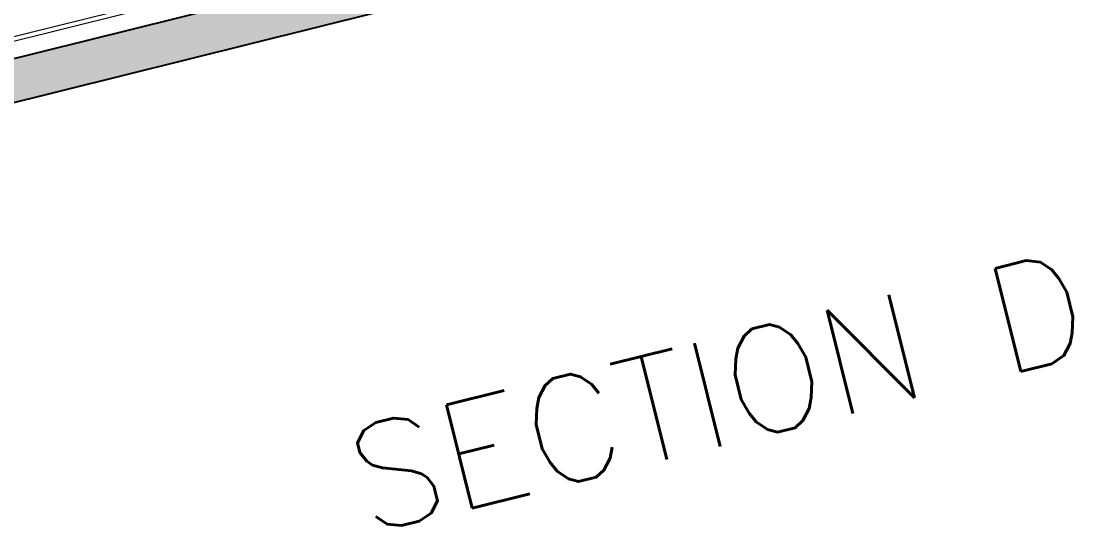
# Model space of a CAD drawing. Header units: inches. Extents: x -207898 to 3408902, y 497526 to 4632928.
# Drawn here: x 297027 to 302044, y 509415 to 511786 of the extents above; entities that cross this region are included whole.
import ezdxf

# ---------------------------------------------------------------- set-up
doc = ezdxf.new("R2010")
doc.units = ezdxf.units.IN
doc.header["$MEASUREMENT"] = 0
doc.layers.add('A-FLOR-TIL1', color=6, linetype='Continuous', lineweight=18)
for name, color, linetype in [('A-Plaster', 1, 'Continuous'), ('A-TEXT', 7, 'Continuous'), ('Layer3', 7, 'Continuous'), ('Layer7', 8, 'Continuous')]:
    doc.layers.add(name, color=color, linetype=linetype)
doc.styles.add('romans', font='romans.shx')

# ---------------------------------------------------------------- blocks, each defined once
blk = doc.blocks.new('seca')
at = {"layer": 'Layer7', "ltscale": 300}
h = blk.add_hatch(dxfattribs=at)
h.set_pattern_fill('AR-CONC', color=256, scale=10, angle=-13.9714, style=0)
h.set_pattern_definition([(116.028577, (-385371.086, -318706.174), (-71.119169, 11.2278116), [7.5, -82.5]), (171.028577, (-385371.086, -318706.174), (31.625426, 69.643965), [6, -66]), (65.577177, (-385377.01, -318705.24), (-39.493806, 80.871745), [6.374019, -70.114211]), (119.844377, (-385366.26, -318686.77), (-107.563064, 9.705012), [11.25, -123.75]), (69.392977, (-385375.22, -318685.96), (-67.18229, 117.096285), [9.561029, -105.1713]), (174.844377, (-385366.26, -318686.77), (-67.182198, 117.096337), [9, -99]), (145.028577, (-385377.17, -318689.203), (-67.645578, -24.659192), [7.5, -82.5]), (200.028577, (-385377.17, -318689.2), (-6.103844, 76.244295), [6, -66]), (94.577177, (-385382.806, -318691.26), (-73.749461, 51.585045), [6.374019, -70.114211]), (128.528577, (-385371.086, -318706.174), (6.8573079, 32.5981461), [0, -65.2, 0, -67, 0, -66.25]), (158.528577, (-385371.086, -318706.174), (-16.0061014, 44.6258503), [0, -38.2, 0, -63.7, 0, -25.25]), (198.528577, (-385349.446, -318711.558), (-52.3475577, 10.6997366), [0, -25, 0, -78, 0, -103.5]), (208.528577, (-385339.74, -318713.973), (-54.1764206, 23.794676), [0, -32.5, 0, -51.8, 0, -73.5])])
h.paths.add_polyline_path([(100, 4650), (100, 4450), (-13135, 4450), (-13135, 4650)])
h.paths.add_polyline_path([(-13232.1, 0), (-13232.1, 200), (100, 200), (100, 0)])
at = {"layer": 'A-FLOR-TIL1', "ltscale": 5}
for p, q in [((-13232.1, 300), (-100, 300)), ((-13232.1, 280), (-100, 280))]:
    blk.add_line(p, q, dxfattribs=at)
at = {"layer": 'Layer3'}
for p, q in [((-13232.1, 200), (100, 200)), ((-13232.1, 0), (100, 0))]:
    blk.add_line(p, q, dxfattribs=at)

msp = doc.modelspace()

# ---------------------------------------------------------------- block references
at = {"layer": 'A-Plaster', "xscale": -1, "rotation": 13.97142328298586}
msp.add_blockref('seca', (295484.8, 511028.8, 0), dxfattribs=at)

# ---------------------------------------------------------------- texts
at = {"layer": 'A-TEXT', "style": 'romans'}
msp.add_text('SECTION D', height=500, rotation=13.9714, dxfattribs=at).set_placement((298647.6, 509373.7, 0))

doc.saveas('drawing.dxf')
